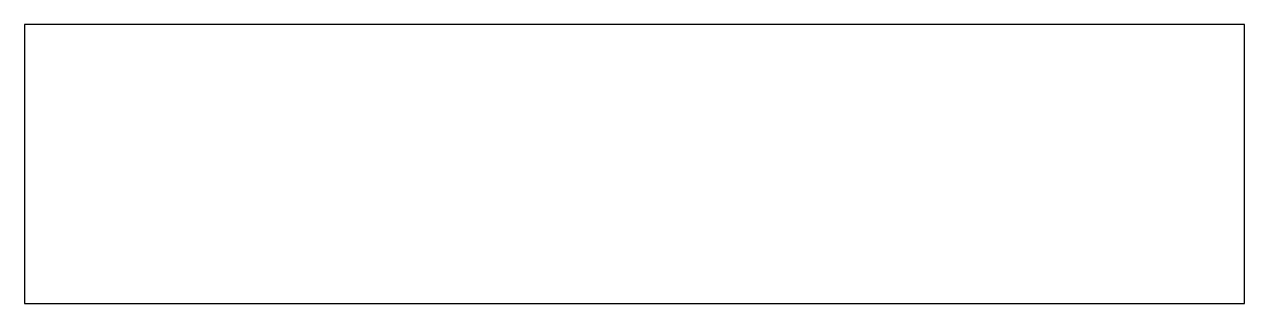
# Model space of a CAD drawing. Header units: millimetres. Extents: x -65 to 66, y -15 to 15.
import ezdxf

# ---------------------------------------------------------------- set-up
doc = ezdxf.new("R2010")
doc.units = ezdxf.units.MM
doc.layers.get('0').update_dxf_attribs({"linetype": 'CONTINUOUS'})

msp = doc.modelspace()

# ---------------------------------------------------------------- linework, layer by layer
msp.add_lwpolyline([(-65.5, 15), (-65.5, -15), (65.5, -15), (65.5, 15)], close=True)

doc.saveas('drawing.dxf')
